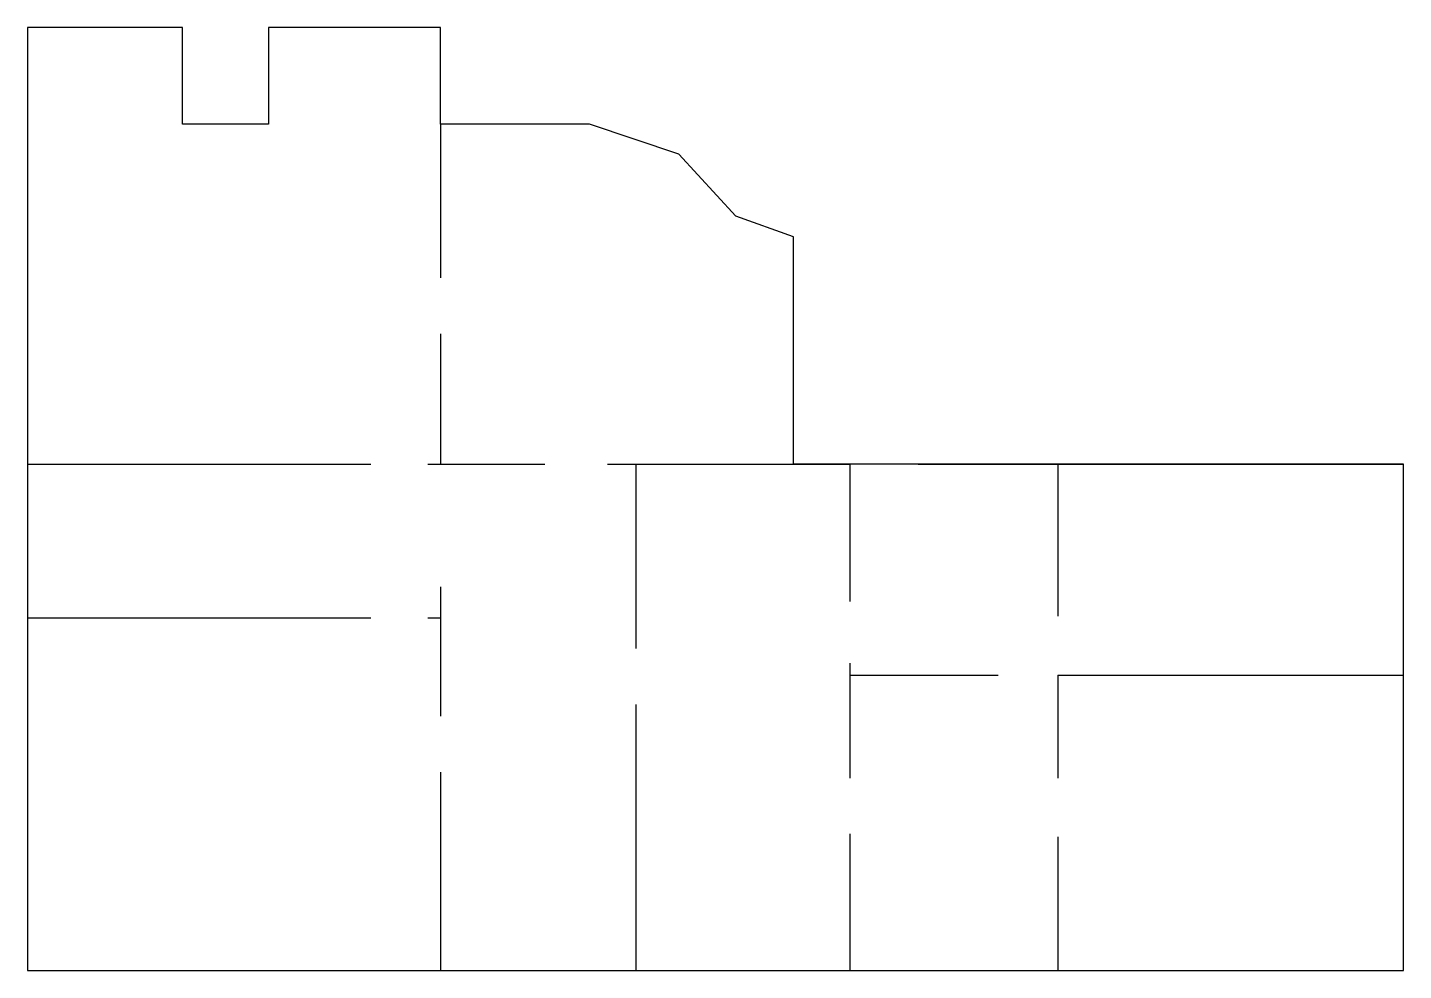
# Model space of a CAD drawing. Extents: x 0 to 19, y 0 to 13.
import ezdxf

# ---------------------------------------------------------------- set-up
doc = ezdxf.new("R2010")
doc.units = 0

msp = doc.modelspace()

# ---------------------------------------------------------------- linework, layer by layer
at = {"layer": 'WALLS'}
for p, q in [((2.1334, 13.0024), (0, 13.0024)), ((0, 13.0024), (0, 0)), ((2.1334, 11.6676), (2.1334, 13.0024)), ((5.689, 13.0024), (3.3199, 13.0024)), ((3.3199, 13.0024), (3.3199, 11.6676)), ((5.689, 11.6676), (5.689, 13.0024)), ((3.3199, 11.6676), (2.1334, 11.6676)), ((7.7439, 11.6676), (5.689, 11.6676)), ((5.689, 11.6676), (5.689, 9.5499)), ((8.9736, 11.2538), (7.7439, 11.6676)), ((9.7594, 10.4019), (8.9736, 11.2538)), ((10.557, 10.1179), (9.7594, 10.4019)), ((10.557, 6.9819), (10.557, 10.1179)), ((5.689, 8.7791), (5.689, 6.9819)), ((0, 6.9819), (4.7304, 6.9819)), ((5.5162, 6.9819), (7.127, 6.9819)), ((7.9914, 6.9819), (11.3309, 6.9819)), ((8.3843, 6.9819), (8.3843, 4.4382)), ((18.9609, 6.9819), (10.557, 6.9819)), ((11.3309, 6.9819), (11.3309, 5.0874)), ((12.2739, 6.9819), (18.9609, 6.9819)), ((14.199, 6.9819), (14.199, 4.8845)), ((18.9609, 0), (18.9609, 6.9819)), ((5.689, 5.2902), (5.689, 3.5052)), ((0, 4.8642), (4.7304, 4.8642)), ((5.5162, 4.8642), (5.689, 4.8642)), ((11.3309, 4.2354), (11.3309, 2.6532)), ((11.3309, 4.0731), (13.374, 4.0731)), ((14.199, 4.0731), (14.199, 2.6532)), ((14.199, 4.0731), (18.9609, 4.0731)), ((8.3843, 3.6674), (8.3843, 0)), ((5.689, 2.7344), (5.689, 0)), ((11.3309, 1.8824), (11.3309, 0)), ((14.199, 1.8418), (14.199, 0)), ((0, 0), (18.9609, 0))]:
    msp.add_line(p, q, dxfattribs=at)

doc.saveas('drawing.dxf')
